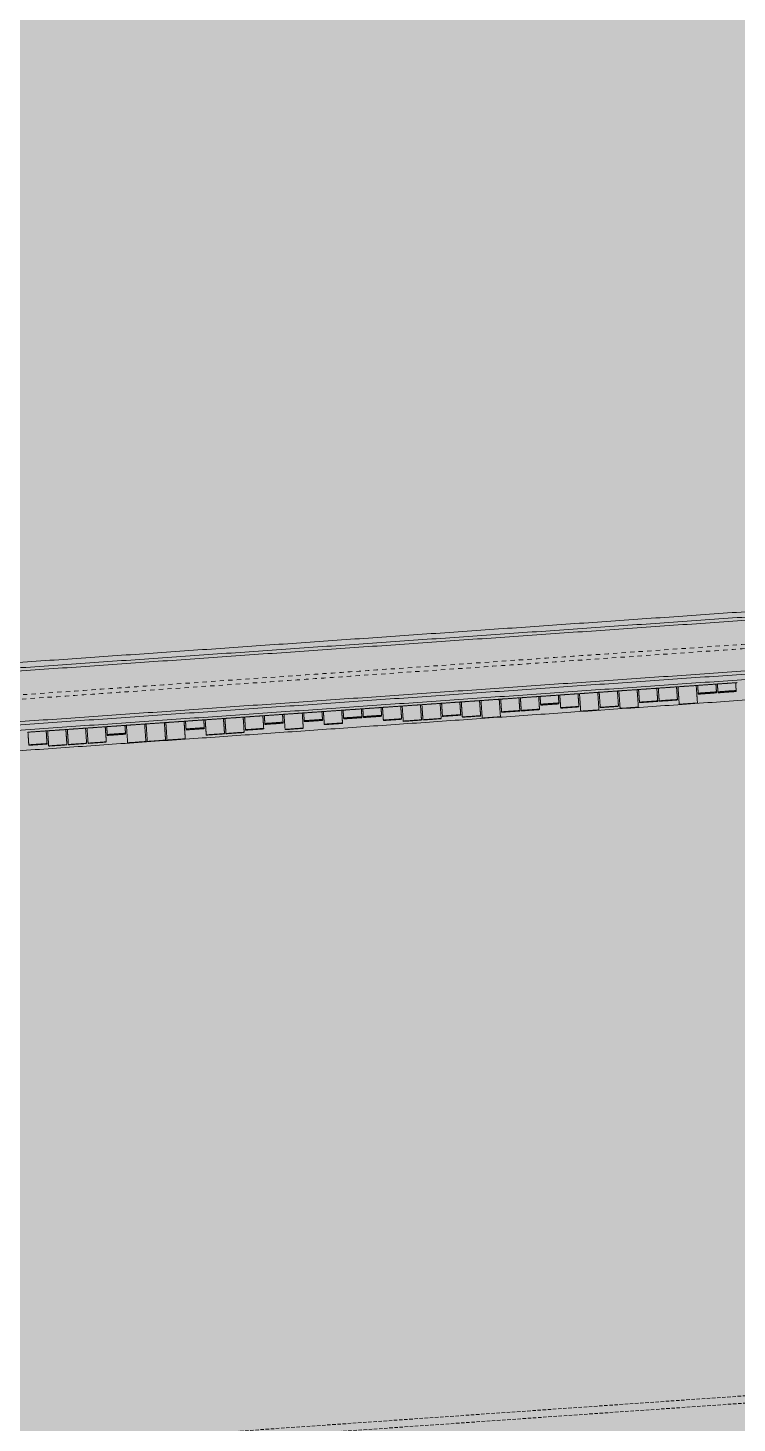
# Model space of a CAD drawing. Header units: millimetres. Extents: x 833941507 to 1669051331, y 817666127 to 1636299673.
# Drawn here: x 834530838 to 834532777, y 817993087 to 817996904 of the extents above; entities that cross this region are included whole.
import ezdxf

# ---------------------------------------------------------------- set-up
doc = ezdxf.new("R2010")
doc.units = ezdxf.units.MM
doc.header["$LTSCALE"] = 3
for name, pattern in [('B0606', [0.7813, 0.39065, -0.39065]), ('B0701', [2.34375, 1.5625, -0.78125]), ('B0703', [4.6875, 3.125, -1.5625])]:
    doc.linetypes.add(name, pattern=pattern)
for name, color, linetype, lineweight in [('Hatch (LTC&CB)', 252, 'Continuous', 35), ('UAJ-22INWA-a', 1, 'Continuous', 13), ('UAJ-22INWA-h', 251, 'Continuous', 9), ('UAJ-23FLOR-h', 251, 'Continuous', 9), ('UAJ-23FLOR-y', 8, 'B0701', 9), ('UAJ-25CEIL-z', 8, 'B0703', 9)]:
    doc.layers.add(name, color=color, linetype=linetype, lineweight=lineweight)

# ---------------------------------------------------------------- blocks, each defined once
blk = doc.blocks.new('Finish Walls')
at = {"layer": 'UAJ-22INWA-a'}
for points, degree in [([(834533512.2, 817995356.4), (834531941, 817995246.6), (834530369.9, 817995136.7)], 2), ([(834533563.1, 817995345.3), (834531967, 817995233.7), (834530370.9, 817995122.2)], 2), ([(834533563.7, 817995336.6), (834531967.6, 817995225), (834530371.5, 817995113.4)], 2), ([(834530381.2, 817994975.5), (834531977.3, 817995087.1), (834533573.4, 817995198.7)], 2), ([(834533574, 817995189.9), (834531977.9, 817995078.3), (834530381.8, 817994966.8)], 2), ([(834530382.8, 817994952.2), (834531978.9, 817995063.8), (834533575, 817995175.3)], 2), ([(834532450, 817995089.7), (834532425, 817995087.9), (834532400.1, 817995086.2)], 2), ([(834532453.9, 817995090), (834532451.9, 817995089.8), (834532450, 817995089.7)], 2), ([(834532450, 817995089.7), (834532451.4, 817995069.1), (834532452.8, 817995048.5)], 2), ([(834532503.8, 817995093.4), (834532478.9, 817995091.7), (834532453.9, 817995090)], 2), ([(834532457.3, 817995042.1), (834532455.6, 817995066), (834532453.9, 817995090)], 2), ([(834532507.8, 817995093.7), (834532505.8, 817995093.6), (834532503.8, 817995093.4)], 2), ([(834532503.8, 817995093.4), (834532505.5, 817995069.5), (834532507.2, 817995045.6)], 2), ([(834532557.7, 817995097.2), (834532532.8, 817995095.5), (834532507.8, 817995093.7)], 2), ([(834532510.2, 817995059.2), (834532509, 817995076.4), (834532507.8, 817995093.7)], 2), ([(834532561.7, 817995097.5), (834532559.7, 817995097.4), (834532557.7, 817995097.2)], 2), ([(834532557.7, 817995097.2), (834532558.9, 817995079.9), (834532560.1, 817995062.6)], 2), ([(834532611.6, 817995101), (834532586.6, 817995099.2), (834532561.7, 817995097.5)], 2), ([(834532564.1, 817995062.9), (834532562.9, 817995080.2), (834532561.7, 817995097.5)], 2), ([(834532615.6, 817995101.3), (834532613.6, 817995101.1), (834532611.6, 817995101)], 2), ([(834532611.6, 817995101), (834532612.8, 817995083.7), (834532614, 817995066.4)], 2), ([(834532665.4, 817995104.7), (834532640.5, 817995103), (834532615.5, 817995101.3)], 2), ([(834532618.9, 817995053.4), (834532617.2, 817995077.3), (834532615.5, 817995101.3)], 2), ([(834532669.4, 817995105), (834532667.4, 817995104.9), (834532665.4, 817995104.7)], 2), ([(834532665.4, 817995104.7), (834532667.1, 817995080.8), (834532668.8, 817995056.9)], 2), ([(834532719.3, 817995108.5), (834532694.4, 817995106.8), (834532669.4, 817995105)], 2), ([(834532670.9, 817995083.8), (834532670.2, 817995094.4), (834532669.4, 817995105)], 2), ([(834532723.3, 817995108.8), (834532721.3, 817995108.7), (834532719.3, 817995108.5)], 2), ([(834532719.3, 817995108.5), (834532720, 817995097.9), (834532720.8, 817995087.3)], 2), ([(834532773.2, 817995112.3), (834532748.2, 817995110.5), (834532723.3, 817995108.8)], 2), ([(834532724.8, 817995087.5), (834532724, 817995098.2), (834532723.3, 817995108.8)], 2), ([(834532774.6, 817995091), (834532749.7, 817995089.3), (834532724.8, 817995087.5)], 2), ([(834532777.2, 817995112.6), (834532775.2, 817995112.4), (834532773.2, 817995112.3)], 2), ([(834532773.2, 817995112.3), (834532773.9, 817995101.7), (834532774.6, 817995091)], 2), ([(834532774.6, 817995091), (834532774.7, 817995090.7), (834532774.7, 817995089.7), (834532774.8, 817995088.3)], 3), ([(834531911.3, 817995052), (834531886.3, 817995050.3), (834531861.4, 817995048.5)], 2), ([(834531915.3, 817995052.3), (834531913.3, 817995052.2), (834531911.3, 817995052)], 2), ([(834531911.3, 817995052), (834531912.7, 817995031.4), (834531914.1, 817995010.8)], 2), ([(834531965.1, 817995055.8), (834531940.2, 817995054), (834531915.3, 817995052.3)], 2), ([(834531918.1, 817995011.1), (834531916.7, 817995031.7), (834531915.3, 817995052.3)], 2), ([(834531969.1, 817995056.1), (834531967.1, 817995055.9), (834531965.1, 817995055.8)], 2), ([(834531965.1, 817995055.8), (834531966.6, 817995035.2), (834531968, 817995014.6)], 2), ([(834532019, 817995059.6), (834531994.1, 817995057.8), (834531969.1, 817995056.1)], 2), ([(834531971.5, 817995021.5), (834531970.3, 817995038.8), (834531969.1, 817995056.1)], 2), ([(834532023, 817995059.8), (834532021, 817995059.7), (834532019, 817995059.6)], 2), ([(834532019, 817995059.6), (834532020.2, 817995042.3), (834532021.4, 817995025)], 2), ([(834532072.9, 817995063.3), (834532047.9, 817995061.6), (834532023, 817995059.8)], 2), ([(834532025.9, 817995018.6), (834532024.4, 817995039.2), (834532023, 817995059.8)], 2), ([(834532076.9, 817995063.6), (834532074.9, 817995063.5), (834532072.9, 817995063.3)], 2), ([(834532072.9, 817995063.3), (834532074.3, 817995042.7), (834532075.8, 817995022.1)], 2), ([(834532126.7, 817995067.1), (834532101.8, 817995065.3), (834532076.9, 817995063.6)], 2), ([(834532080.2, 817995015.7), (834532078.5, 817995039.7), (834532076.9, 817995063.6)], 2), ([(834532130.7, 817995067.4), (834532128.7, 817995067.2), (834532126.7, 817995067.1)], 2), ([(834532126.7, 817995067.1), (834532128.4, 817995043.1), (834532130.1, 817995019.2)], 2), ([(834532180.6, 817995070.9), (834532155.7, 817995069.1), (834532130.7, 817995067.4)], 2), ([(834532133.1, 817995032.8), (834532131.9, 817995050.1), (834532130.7, 817995067.4)], 2), ([(834532184.6, 817995071.1), (834532182.6, 817995071), (834532180.6, 817995070.9)], 2), ([(834532180.6, 817995070.9), (834532181.8, 817995053.6), (834532183, 817995036.3)], 2), ([(834532234.5, 817995074.6), (834532209.5, 817995072.9), (834532184.6, 817995071.1)], 2), ([(834532187, 817995036.6), (834532185.8, 817995053.8), (834532184.6, 817995071.1)], 2), ([(834532238.5, 817995074.9), (834532236.5, 817995074.8), (834532234.5, 817995074.6)], 2), ([(834532234.5, 817995074.6), (834532235.7, 817995057.3), (834532236.9, 817995040.1)], 2), ([(834532288.3, 817995078.4), (834532263.4, 817995076.6), (834532238.5, 817995074.9)], 2), ([(834532240, 817995053.6), (834532239.2, 817995064.3), (834532238.5, 817995074.9)], 2), ([(834532289.8, 817995057.1), (834532264.9, 817995055.4), (834532240, 817995053.6)], 2), ([(834532240.1, 817995051), (834532240, 817995052.3), (834532240, 817995053.4), (834532240, 817995053.6)], 3), ([(834532290, 817995054.4), (834532265.1, 817995052.7), (834532240.1, 817995051)], 2), ([(834532292.3, 817995078.7), (834532290.3, 817995078.5), (834532288.3, 817995078.4)], 2), ([(834532288.3, 817995078.4), (834532289.1, 817995067.8), (834532289.8, 817995057.1)], 2), ([(834532289.8, 817995057.1), (834532289.9, 817995056.9), (834532289.9, 817995055.8), (834532290, 817995054.4)], 3), ([(834532342.2, 817995082.2), (834532317.3, 817995080.4), (834532292.3, 817995078.7)], 2), ([(834532294.8, 817995044.1), (834532293.5, 817995061.4), (834532292.3, 817995078.7)], 2), ([(834532346.2, 817995082.4), (834532344.2, 817995082.3), (834532342.2, 817995082.2)], 2), ([(834532342.2, 817995082.2), (834532343.4, 817995064.9), (834532344.6, 817995047.6)], 2), ([(834532396.1, 817995085.9), (834532371.1, 817995084.2), (834532346.2, 817995082.4)], 2), ([(834532349.6, 817995034.5), (834532347.9, 817995058.5), (834532346.2, 817995082.4)], 2), ([(834532400.1, 817995086.2), (834532398.1, 817995086.1), (834532396.1, 817995085.9)], 2), ([(834532396.1, 817995085.9), (834532397.8, 817995062), (834532399.4, 817995038)], 2), ([(834532403, 817995045), (834532401.5, 817995065.6), (834532400.1, 817995086.2)], 2), ([(834532560.1, 817995062.6), (834532535.2, 817995060.9), (834532510.2, 817995059.2)], 2), ([(834532510.3, 817995057.8), (834532510.3, 817995058.5), (834532510.2, 817995059), (834532510.2, 817995059.2)], 3), ([(834532560.2, 817995061.3), (834532535.3, 817995059.6), (834532510.3, 817995057.8)], 2), ([(834532560.1, 817995062.6), (834532560.1, 817995062.5), (834532560.2, 817995062), (834532560.2, 817995061.3)], 3), ([(834532614, 817995066.4), (834532589, 817995064.7), (834532564.1, 817995062.9)], 2), ([(834532564.2, 817995061.6), (834532564.1, 817995062.3), (834532564.1, 817995062.8), (834532564.1, 817995062.9)], 3), ([(834532614.1, 817995065.1), (834532589.1, 817995063.3), (834532564.2, 817995061.6)], 2), ([(834532614.1, 817995065.1), (834532614, 817995065.8), (834532614, 817995066.3), (834532614, 817995066.4)], 3), ([(834532668.8, 817995056.9), (834532643.8, 817995055.1), (834532618.9, 817995053.4)], 2), ([(834532720.8, 817995087.3), (834532695.8, 817995085.5), (834532670.9, 817995083.8)], 2), ([(834532671.1, 817995081.1), (834532671, 817995082.5), (834532670.9, 817995083.5), (834532670.9, 817995083.8)], 3), ([(834532721, 817995084.6), (834532696, 817995082.8), (834532671.1, 817995081.1)], 2), ([(834532720.8, 817995087.3), (834532720.8, 817995087), (834532720.9, 817995086), (834532721, 817995084.6)], 3), ([(834532725, 817995084.8), (834532724.9, 817995086.2), (834532724.8, 817995087.3), (834532724.8, 817995087.5)], 3), ([(834532774.8, 817995088.3), (834532749.9, 817995086.6), (834532725, 817995084.8)], 2), ([(834531372.6, 817995014.4), (834531347.6, 817995012.6), (834531322.7, 817995010.9)], 2), ([(834531376.6, 817995014.6), (834531374.6, 817995014.5), (834531372.6, 817995014.4)], 2), ([(834531372.6, 817995014.4), (834531374, 817994993.8), (834531375.5, 817994973.1)], 2), ([(834531426.5, 817995018.1), (834531401.5, 817995016.4), (834531376.6, 817995014.6)], 2), ([(834531379.5, 817994973.4), (834531378, 817994994), (834531376.6, 817995014.6)], 2), ([(834531430.4, 817995018.4), (834531428.4, 817995018.3), (834531426.5, 817995018.1)], 2), ([(834531426.5, 817995018.1), (834531427.9, 817994997.5), (834531429.3, 817994976.9)], 2), ([(834531480.3, 817995021.9), (834531455.4, 817995020.2), (834531430.4, 817995018.4)], 2), ([(834531432.9, 817994983.8), (834531431.6, 817995001.1), (834531430.4, 817995018.4)], 2), ([(834531484.3, 817995022.2), (834531482.3, 817995022), (834531480.3, 817995021.9)], 2), ([(834531480.3, 817995021.9), (834531481.5, 817995004.6), (834531482.7, 817994987.3)], 2), ([(834531534.2, 817995025.7), (834531509.2, 817995023.9), (834531484.3, 817995022.2)], 2), ([(834531485.8, 817995000.9), (834531485.1, 817995011.6), (834531484.3, 817995022.2)], 2), ([(834531538.2, 817995025.9), (834531536.2, 817995025.8), (834531534.2, 817995025.7)], 2), ([(834531534.2, 817995025.7), (834531534.9, 817995015), (834531535.7, 817995004.4)], 2), ([(834531588.1, 817995029.4), (834531563.1, 817995027.7), (834531538.2, 817995025.9)], 2), ([(834531541.1, 817994984.7), (834531539.6, 817995005.3), (834531538.2, 817995025.9)], 2), ([(834531592, 817995029.7), (834531590, 817995029.6), (834531588.1, 817995029.4)], 2), ([(834531588.1, 817995029.4), (834531589.5, 817995008.8), (834531590.9, 817994988.2)], 2), ([(834531641.9, 817995033.2), (834531617, 817995031.5), (834531592, 817995029.7)], 2), ([(834531593.5, 817995008.5), (834531592.8, 817995019.1), (834531592, 817995029.7)], 2), ([(834531645.9, 817995033.5), (834531643.9, 817995033.3), (834531641.9, 817995033.2)], 2), ([(834531641.9, 817995033.2), (834531642.7, 817995022.6), (834531643.4, 817995011.9)], 2), ([(834531695.8, 817995037), (834531670.9, 817995035.2), (834531645.9, 817995033.5)], 2), ([(834531648.3, 817994998.9), (834531647.1, 817995016.2), (834531645.9, 817995033.5)], 2), ([(834531699.8, 817995037.2), (834531697.8, 817995037.1), (834531695.8, 817995037)], 2), ([(834531695.8, 817995037), (834531697, 817995019.7), (834531698.2, 817995002.4)], 2), ([(834531749.7, 817995040.7), (834531724.7, 817995039), (834531699.8, 817995037.2)], 2), ([(834531701.3, 817995016), (834531700.5, 817995026.6), (834531699.8, 817995037.2)], 2), ([(834531751.1, 817995019.5), (834531726.2, 817995017.7), (834531701.3, 817995016)], 2), ([(834531701.5, 817995013.3), (834531701.4, 817995014.7), (834531701.3, 817995015.7), (834531701.3, 817995016)], 3), ([(834531751.3, 817995016.8), (834531726.4, 817995015), (834531701.5, 817995013.3)], 2), ([(834531753.7, 817995041), (834531751.7, 817995040.9), (834531749.7, 817995040.7)], 2), ([(834531749.7, 817995040.7), (834531750.4, 817995030.1), (834531751.1, 817995019.5)], 2), ([(834531751.1, 817995019.5), (834531751.2, 817995019.2), (834531751.2, 817995018.2), (834531751.3, 817995016.8)], 3), ([(834531803.5, 817995044.5), (834531778.6, 817995042.7), (834531753.7, 817995041)], 2), ([(834531755.1, 817995019.8), (834531754.4, 817995030.4), (834531753.7, 817995041)], 2), ([(834531805, 817995023.2), (834531780.1, 817995021.5), (834531755.1, 817995019.8)], 2), ([(834531755.3, 817995017.1), (834531755.2, 817995018.4), (834531755.2, 817995019.5), (834531755.1, 817995019.8)], 3), ([(834531805.2, 817995020.6), (834531780.3, 817995018.8), (834531755.3, 817995017.1)], 2), ([(834531807.5, 817995044.8), (834531805.5, 817995044.6), (834531803.5, 817995044.5)], 2), ([(834531803.5, 817995044.5), (834531804.3, 817995033.9), (834531805, 817995023.2)], 2), ([(834531805, 817995023.2), (834531805, 817995023), (834531805.1, 817995021.9), (834531805.2, 817995020.6)], 3), ([(834531857.4, 817995048.3), (834531832.5, 817995046.5), (834531807.5, 817995044.8)], 2), ([(834531809.9, 817995010.2), (834531808.7, 817995027.5), (834531807.5, 817995044.8)], 2), ([(834531859.8, 817995013.7), (834531834.9, 817995011.9), (834531809.9, 817995010.2)], 2), ([(834531859.9, 817995012.3), (834531835, 817995010.6), (834531810, 817995008.9)], 2), ([(834531861.4, 817995048.5), (834531859.4, 817995048.4), (834531857.4, 817995048.3)], 2), ([(834531857.4, 817995048.3), (834531858.6, 817995031), (834531859.8, 817995013.7)], 2), ([(834531859.8, 817995013.7), (834531859.8, 817995013.6), (834531859.9, 817995013), (834531859.9, 817995012.3)], 3), ([(834531864.3, 817995007.3), (834531862.8, 817995027.9), (834531861.4, 817995048.5)], 2), ([(834531968, 817995014.6), (834531943.1, 817995012.8), (834531918.1, 817995011.1)], 2), ([(834531968.1, 817995013.9), (834531943.1, 817995012.1), (834531918.2, 817995010.4)], 2), ([(834531968, 817995014.6), (834531968, 817995014.5), (834531968, 817995014.2), (834531968.1, 817995013.9)], 3), ([(834532021.4, 817995025), (834531996.5, 817995023.2), (834531971.5, 817995021.5)], 2), ([(834531971.6, 817995020.2), (834531971.6, 817995020.8), (834531971.6, 817995021.4), (834531971.5, 817995021.5)], 3), ([(834532021.5, 817995023.6), (834531996.6, 817995021.9), (834531971.6, 817995020.2)], 2), ([(834532021.4, 817995025), (834532021.4, 817995024.9), (834532021.5, 817995024.3), (834532021.5, 817995023.6)], 3), ([(834532075.8, 817995022.1), (834532050.8, 817995020.4), (834532025.9, 817995018.6)], 2), ([(834532075.8, 817995021.4), (834532050.9, 817995019.7), (834532025.9, 817995017.9)], 2), ([(834532025.9, 817995017.9), (834532025.9, 817995018.3), (834532025.9, 817995018.5), (834532025.9, 817995018.6)], 3), ([(834532075.8, 817995022.1), (834532075.8, 817995022), (834532075.8, 817995021.8), (834532075.8, 817995021.4)], 3), ([(834532130.1, 817995019.2), (834532105.1, 817995017.5), (834532080.2, 817995015.7)], 2), ([(834532183, 817995036.3), (834532158.1, 817995034.5), (834532133.1, 817995032.8)], 2), ([(834532133.2, 817995031.5), (834532133.2, 817995032.1), (834532133.2, 817995032.7), (834532133.1, 817995032.8)], 3), ([(834532183.1, 817995034.9), (834532158.2, 817995033.2), (834532133.2, 817995031.5)], 2), ([(834532183, 817995036.3), (834532183, 817995036.1), (834532183.1, 817995035.6), (834532183.1, 817995034.9)], 3), ([(834532236.9, 817995040.1), (834532212, 817995038.3), (834532187, 817995036.6)], 2), ([(834532187.1, 817995035.2), (834532187.1, 817995035.9), (834532187, 817995036.4), (834532187, 817995036.6)], 3), ([(834532237, 817995038.7), (834532212.1, 817995037), (834532187.1, 817995035.2)], 2), ([(834532236.9, 817995040.1), (834532236.9, 817995039.9), (834532236.9, 817995039.4), (834532237, 817995038.7)], 3), ([(834532344.6, 817995047.6), (834532319.7, 817995045.8), (834532294.8, 817995044.1)], 2), ([(834532344.7, 817995046.2), (834532319.8, 817995044.5), (834532294.8, 817995042.8)], 2), ([(834532294.8, 817995042.8), (834532294.8, 817995043.4), (834532294.8, 817995044), (834532294.8, 817995044.1)], 3), ([(834532344.6, 817995047.6), (834532344.6, 817995047.4), (834532344.7, 817995046.9), (834532344.7, 817995046.2)], 3), ([(834532399.4, 817995038), (834532374.5, 817995036.3), (834532349.6, 817995034.5)], 2), ([(834532452.8, 817995048.5), (834532427.9, 817995046.7), (834532403, 817995045)], 2), ([(834532452.9, 817995047.8), (834532427.9, 817995046), (834532403, 817995044.3)], 2), ([(834532403, 817995044.3), (834532403, 817995044.6), (834532403, 817995044.9), (834532403, 817995045)], 3), ([(834532452.8, 817995048.5), (834532452.8, 817995048.4), (834532452.9, 817995048.1), (834532452.9, 817995047.8)], 3), ([(834532507.2, 817995045.6), (834532482.2, 817995043.8), (834532457.3, 817995042.1)], 2), ([(834530887.8, 817994980.5), (834530862.8, 817994978.7), (834530837.9, 817994977)], 2), ([(834530840.3, 817994942.4), (834530839.1, 817994959.7), (834530837.9, 817994977)], 2), ([(834530891.8, 817994980.8), (834530889.8, 817994980.6), (834530887.8, 817994980.5)], 2), ([(834530887.8, 817994980.5), (834530889, 817994963.2), (834530890.2, 817994945.9)], 2), ([(834530941.6, 817994984.2), (834530916.7, 817994982.5), (834530891.8, 817994980.8)], 2), ([(834530894.6, 817994939.5), (834530893.2, 817994960.1), (834530891.8, 817994980.8)], 2), ([(834530945.6, 817994984.5), (834530943.6, 817994984.4), (834530941.6, 817994984.2)], 2), ([(834530941.6, 817994984.2), (834530943.1, 817994963.6), (834530944.5, 817994943)], 2), ([(834530995.5, 817994988), (834530970.6, 817994986.3), (834530945.6, 817994984.5)], 2), ([(834530948.5, 817994943.3), (834530947.1, 817994963.9), (834530945.6, 817994984.5)], 2), ([(834530999.5, 817994988.3), (834530997.5, 817994988.1), (834530995.5, 817994988)], 2), ([(834530995.5, 817994988), (834530996.9, 817994967.4), (834530998.4, 817994946.8)], 2), ([(834531049.4, 817994991.8), (834531024.4, 817994990), (834530999.5, 817994988.3)], 2), ([(834531002.4, 817994947.1), (834531000.9, 817994967.7), (834530999.5, 817994988.3)], 2), ([(834531053.4, 817994992.1), (834531051.4, 817994991.9), (834531049.4, 817994991.8)], 2), ([(834531049.4, 817994991.8), (834531050.8, 817994971.2), (834531052.3, 817994950.5)], 2), ([(834531103.2, 817994995.5), (834531078.3, 817994993.8), (834531053.4, 817994992.1)], 2), ([(834531054.8, 817994970.8), (834531054.1, 817994981.4), (834531053.4, 817994992.1)], 2), ([(834531104.7, 817994974.3), (834531079.8, 817994972.5), (834531054.8, 817994970.8)], 2), ([(834531107.2, 817994995.8), (834531105.2, 817994995.7), (834531103.2, 817994995.5)], 2), ([(834531103.2, 817994995.5), (834531104, 817994984.9), (834531104.7, 817994974.3)], 2), ([(834531104.7, 817994974.3), (834531104.7, 817994974), (834531104.8, 817994973), (834531104.9, 817994971.6)], 3), ([(834531157.1, 817994999.3), (834531132.2, 817994997.6), (834531107.2, 817994995.8)], 2), ([(834531110.6, 817994947.9), (834531108.9, 817994971.9), (834531107.2, 817994995.8)], 2), ([(834531161.1, 817994999.6), (834531159.1, 817994999.4), (834531157.1, 817994999.3)], 2), ([(834531157.1, 817994999.3), (834531158.8, 817994975.4), (834531160.5, 817994951.4)], 2), ([(834531211, 817995003.1), (834531186, 817995001.3), (834531161.1, 817994999.6)], 2), ([(834531164.4, 817994951.7), (834531162.8, 817994975.6), (834531161.1, 817994999.6)], 2), ([(834531215, 817995003.3), (834531213, 817995003.2), (834531211, 817995003.1)], 2), ([(834531211, 817995003.1), (834531212.7, 817994979.1), (834531214.3, 817994955.2)], 2), ([(834531264.8, 817995006.8), (834531239.9, 817995005.1), (834531215, 817995003.3)], 2), ([(834531218.3, 817994955.5), (834531216.6, 817994979.4), (834531215, 817995003.3)], 2), ([(834531268.8, 817995007.1), (834531266.8, 817995007), (834531264.8, 817995006.8)], 2), ([(834531264.8, 817995006.8), (834531266.5, 817994982.9), (834531268.2, 817994959)], 2), ([(834531318.7, 817995010.6), (834531293.8, 817995008.9), (834531268.8, 817995007.1)], 2), ([(834531270.3, 817994985.9), (834531269.6, 817994996.5), (834531268.8, 817995007.1)], 2), ([(834531320.2, 817994989.3), (834531295.3, 817994987.6), (834531270.3, 817994985.9)], 2), ([(834531270.5, 817994983.2), (834531270.4, 817994984.6), (834531270.3, 817994985.6), (834531270.3, 817994985.9)], 3), ([(834531320.4, 817994986.7), (834531295.4, 817994984.9), (834531270.5, 817994983.2)], 2), ([(834531322.7, 817995010.9), (834531320.7, 817995010.7), (834531318.7, 817995010.6)], 2), ([(834531318.7, 817995010.6), (834531319.5, 817995000), (834531320.2, 817994989.3)], 2), ([(834531320.2, 817994989.3), (834531320.2, 817994989.1), (834531320.3, 817994988), (834531320.4, 817994986.7)], 3), ([(834531325.6, 817994969.7), (834531324.1, 817994990.3), (834531322.7, 817995010.9)], 2), ([(834531429.3, 817994976.9), (834531404.4, 817994975.2), (834531379.5, 817994973.4)], 2), ([(834531429.4, 817994976.2), (834531404.4, 817994974.5), (834531379.5, 817994972.7)], 2), ([(834531429.3, 817994976.9), (834531429.3, 817994976.8), (834531429.4, 817994976.6), (834531429.4, 817994976.2)], 3), ([(834531482.7, 817994987.3), (834531457.8, 817994985.6), (834531432.9, 817994983.8)], 2), ([(834531433, 817994982.5), (834531432.9, 817994983.2), (834531432.9, 817994983.7), (834531432.9, 817994983.8)], 3), ([(834531482.8, 817994986), (834531457.9, 817994984.2), (834531433, 817994982.5)], 2), ([(834531482.7, 817994987.3), (834531482.7, 817994987.2), (834531482.8, 817994986.7), (834531482.8, 817994986)], 3), ([(834531535.7, 817995004.4), (834531510.7, 817995002.7), (834531485.8, 817995000.9)], 2), ([(834531486, 817994998.2), (834531485.9, 817994999.6), (834531485.8, 817995000.6), (834531485.8, 817995000.9)], 3), ([(834531535.9, 817995001.7), (834531510.9, 817995000), (834531486, 817994998.2)], 2), ([(834531535.7, 817995004.4), (834531535.7, 817995004.1), (834531535.8, 817995003.1), (834531535.9, 817995001.7)], 3), ([(834531590.9, 817994988.2), (834531566, 817994986.5), (834531541.1, 817994984.7)], 2), ([(834531591, 817994987.5), (834531566, 817994985.8), (834531541.1, 817994984)], 2), ([(834531541.1, 817994984), (834531541.1, 817994984.4), (834531541.1, 817994984.6), (834531541.1, 817994984.7)], 3), ([(834531590.9, 817994988.2), (834531590.9, 817994988.1), (834531591, 817994987.9), (834531591, 817994987.5)], 3), ([(834531643.4, 817995011.9), (834531618.5, 817995010.2), (834531593.5, 817995008.5)], 2), ([(834531593.7, 817995005.8), (834531593.6, 817995007.2), (834531593.6, 817995008.2), (834531593.5, 817995008.5)], 3), ([(834531643.6, 817995009.3), (834531618.7, 817995007.5), (834531593.7, 817995005.8)], 2), ([(834531643.4, 817995011.9), (834531643.4, 817995011.7), (834531643.5, 817995010.6), (834531643.6, 817995009.3)], 3), ([(834531698.2, 817995002.4), (834531673.3, 817995000.7), (834531648.3, 817994998.9)], 2), ([(834531648.4, 817994997.6), (834531648.4, 817994998.3), (834531648.3, 817994998.8), (834531648.3, 817994998.9)], 3), ([(834531698.3, 817995001), (834531673.4, 817994999.3), (834531648.4, 817994997.6)], 2), ([(834531698.2, 817995002.4), (834531698.2, 817995002.3), (834531698.3, 817995001.7), (834531698.3, 817995001)], 3), ([(834531810, 817995008.9), (834531810, 817995009.6), (834531809.9, 817995010.1), (834531809.9, 817995010.2)], 3), ([(834531914.1, 817995010.8), (834531889.2, 817995009.1), (834531864.3, 817995007.3)], 2), ([(834531914.2, 817995010.1), (834531889.3, 817995008.4), (834531864.3, 817995006.6)], 2), ([(834531864.3, 817995006.6), (834531864.3, 817995007), (834531864.3, 817995007.2), (834531864.3, 817995007.3)], 3), ([(834531914.1, 817995010.8), (834531914.2, 817995010.7), (834531914.2, 817995010.5), (834531914.2, 817995010.1)], 3), ([(834531918.2, 817995010.4), (834531918.2, 817995010.8), (834531918.1, 817995011), (834531918.1, 817995011.1)], 3), ([(834530890.2, 817994945.9), (834530865.2, 817994944.2), (834530840.3, 817994942.4)], 2), ([(834530840.4, 817994941.1), (834530840.3, 817994941.8), (834530840.3, 817994942.3), (834530840.3, 817994942.4)], 3), ([(834530890.3, 817994944.6), (834530865.3, 817994942.8), (834530840.4, 817994941.1)], 2), ([(834530890.2, 817994945.9), (834530890.2, 817994945.8), (834530890.2, 817994945.3), (834530890.3, 817994944.6)], 3), ([(834530944.5, 817994943), (834530919.6, 817994941.3), (834530894.6, 817994939.5)], 2), ([(834530894.7, 817994938.9), (834530894.7, 817994939.2), (834530894.6, 817994939.5), (834530894.6, 817994939.5)], 3), ([(834530944.6, 817994942.3), (834530919.6, 817994940.6), (834530894.7, 817994938.9)], 2), ([(834530944.5, 817994943), (834530944.5, 817994942.9), (834530944.5, 817994942.7), (834530944.6, 817994942.3)], 3), ([(834530998.4, 817994946.8), (834530973.4, 817994945), (834530948.5, 817994943.3)], 2), ([(834530948.6, 817994942.6), (834530948.5, 817994943), (834530948.5, 817994943.2), (834530948.5, 817994943.3)], 3), ([(834530998.4, 817994946.1), (834530973.5, 817994944.4), (834530948.6, 817994942.6)], 2), ([(834530998.4, 817994946.8), (834530998.4, 817994946.7), (834530998.4, 817994946.5), (834530998.4, 817994946.1)], 3), ([(834531052.3, 817994950.5), (834531027.3, 817994948.8), (834531002.4, 817994947.1)], 2), ([(834531052.3, 817994949.9), (834531027.4, 817994948.1), (834531002.4, 817994946.4)], 2), ([(834531002.4, 817994946.4), (834531002.4, 817994946.7), (834531002.4, 817994947), (834531002.4, 817994947.1)], 3), ([(834531052.3, 817994950.5), (834531052.3, 817994950.5), (834531052.3, 817994950.2), (834531052.3, 817994949.9)], 3), ([(834531055, 817994968.1), (834531054.9, 817994969.5), (834531054.9, 817994970.5), (834531054.8, 817994970.8)], 3), ([(834531104.9, 817994971.6), (834531080, 817994969.9), (834531055, 817994968.1)], 2), ([(834531160.5, 817994951.4), (834531135.5, 817994949.7), (834531110.6, 817994947.9)], 2), ([(834531214.3, 817994955.2), (834531189.4, 817994953.4), (834531164.4, 817994951.7)], 2), ([(834531268.2, 817994959), (834531243.3, 817994957.2), (834531218.3, 817994955.5)], 2), ([(834531375.5, 817994973.1), (834531350.5, 817994971.4), (834531325.6, 817994969.7)], 2), ([(834531375.5, 817994972.5), (834531350.6, 817994970.7), (834531325.6, 817994969)], 2), ([(834531325.6, 817994969), (834531325.6, 817994969.3), (834531325.6, 817994969.6), (834531325.6, 817994969.7)], 3), ([(834531375.5, 817994972.5), (834531375.5, 817994972.8), (834531375.5, 817994973.1), (834531375.5, 817994973.1)], 3), ([(834531379.5, 817994972.7), (834531379.5, 817994973.1), (834531379.5, 817994973.4), (834531379.5, 817994973.4)], 3)]:
    blk.add_open_spline(points, degree=degree, dxfattribs=at)
at = {"layer": 'UAJ-22INWA-h'}
blk.add_open_spline([(834533517, 817995115.2), (834532017.6, 817995010.3), (834530518.1, 817994905.5)], degree=2, dxfattribs=at)
at = {"layer": 'UAJ-23FLOR-y', "linetype": 'B0606', "ltscale": 10}
for points in [[(834527340.6, 817994836.2), (834530454.5, 817995053.8), (834533568.3, 817995271.5)], [(834533569.1, 817995259.5), (834530455.3, 817995041.9), (834527341.5, 817994824.2)]]:
    blk.add_open_spline(points, degree=2, dxfattribs=at)
blk = doc.blocks.new('LRR Curtain')
at = {"layer": 'UAJ-25CEIL-z', "linetype": 'B0703'}
for points in [[(-20980.1, -65342.3), (-20980.1, -50292.3, 0.414214), (-21490.1, -49782.3), (-35490.1, -49782.3, 0.414214), (-36000.1, -50292.3), (-36000.1, -65342.3)], [(-21000.1, -65342.3), (-21000.1, -50292.3, 0.414214), (-21490.1, -49802.3), (-35490.1, -49802.3, 0.414214), (-35980.1, -50292.3), (-35980.1, -65342.3)]]:
    blk.add_lwpolyline(points, format="xyb", dxfattribs=at)
blk = doc.blocks.new('LRR-B01-WALL FINISH')
blk.add_blockref('Finish Walls', (0, 0))
at = {"rotation": 3.998908525846276}
blk.add_blockref('LRR Curtain', (834551062.6, 818044341.9), dxfattribs=at)
blk = doc.blocks.new('GBP-LTC-LB01')
at = {"layer": 'UAJ-23FLOR-h'}
h = blk.add_hatch(dxfattribs=at)
h.set_pattern_fill('EARTH,_O', color=256, scale=180, angle=45)
h.set_pattern_definition([(48.9989, (834576001.8, 818046085.3), (-112.727, 1612.5107), [1143, -1143]), (48.9989, (834575678.3, 818046366.6), (-112.727, 1612.5107), [1143, -1143]), (48.9989, (834575354.8, 818046647.8), (-112.727, 1612.5107), [1143, -1143]), (138.9989, (834575340.7, 818046849.3), (-1612.5107, -112.727), [1143, -1143]), (138.9989, (834575621.9, 818047172.8), (-1612.5107, -112.727), [1143, -1143]), (138.9989, (834575903.1, 818047496.3), (-1612.5107, -112.727), [1143, -1143])])
h.paths.add_polyline_path([(834572173.1, 818200349.2), (834310583.7, 818182062.1), (834331502.2, 817882831.7), (834364939.7, 817885169.2), (834473095.7, 818011283.6), (834480533.7, 818020120.4), (834485095.1, 818025709.5), (834491375.7, 818033619), (834497063.4, 818041013), (834493145.8, 818043678.7), (834512788.5, 818074029.2), (834518712.5, 818083675.2), (834526231.3, 818096325.1), (834534646, 818111073), (834545956, 818131981.3), (834557204.6, 818154198.8), (834564040, 818168496.8), (834570941.2, 818183576.4), (834578367.8, 818200696.3)])
h.paths.add_polyline_path([(834382131.3, 817956470), (834418268.7, 817958996.1), (834422062.4, 817963855.9), (834428403, 817964299.4), (834467239.2, 818010695.6), (834466445.2, 818021738.8), (834476097.7, 818035709), (834485267.1, 818048983.2), (834487014.9, 818051460.4), (834497268.3, 818067303.4), (834492893.4, 818129890.1), (834448056.6, 818126755.7), (834416896.6, 818105052.1), (834382061.4, 818080789), (834386167.4, 818022059.2), (834377588.4, 818021459.5)], flags=16)
edge = h.paths.add_edge_path(flags=16)
edge.add_line((834540292.3, 818142076.1), (834533466.3, 818141614.1))
edge.add_line((834533466.3, 818141614.1), (834523258, 818143862.7))
edge.add_line((834523258, 818143862.7), (834525896.9, 818155838.9))
edge.add_arc((834558382.4, 818267025.4), 115835, 237.218398, 253.713127, ccw=False)
edge.add_line((834495664.9, 818169638.3), (834498267.6, 818132357))
edge.add_line((834498267.6, 818132357), (834496346.4, 818130135))
edge.add_line((834496346.4, 818130135), (834492879.9, 818129892.7))
edge.add_line((834492879.9, 818129892.7), (834494229.6, 818110587.6))
edge.add_line((834494229.6, 818110587.6), (834496326.1, 818110708.4))
edge.add_line((834496326.1, 818110708.4), (834498420.2, 818080753.6))
edge.add_line((834498420.2, 818080753.6), (834498046.1, 818080727.4))
edge.add_line((834498046.1, 818080727.4), (834498254.5, 818077746.4))
edge.add_line((834498254.5, 818077746.4), (834503061.1, 818078082.4))
edge.add_line((834503061.1, 818078082.4), (834504979.5, 818081212.1))
edge.add_line((834504979.5, 818081212.1), (834509429, 818088470.9))
edge.add_line((834509429, 818088470.9), (834515217.2, 818097913.6))
edge.add_line((834515217.2, 818097913.6), (834526067.4, 818116415.5))
edge.add_line((834526067.4, 818116415.5), (834532489.2, 818127888.7))
edge.add_line((834532489.2, 818127888.7), (834534830.9, 818132146.3))
edge.add_line((834534830.9, 818132146.3), (834540292.3, 818142076.1))
h = blk.add_hatch(dxfattribs=at)
h.set_pattern_fill('EARTH,_O', color=256, scale=180, angle=45)
h.set_pattern_definition([(45.0000001, (-1082349.7, 54794.9), (-3e-06, 1616.4461018), [1143, -1143]), (45.0000001, (-1082652.8, 55098), (-3e-06, 1616.4461018), [1143, -1143]), (45.0000001, (-1082955.9, 55401.1), (-3e-06, 1616.4461018), [1143, -1143]), (135.0000001, (-1082955.9, 55603.1), (-1616.4461018, -3e-06), [1143, -1143]), (135.0000001, (-1082652.8, 55906.2), (-1616.4461018, -3e-06), [1143, -1143]), (135.0000001, (-1082349.7, 56209.3), (-1616.4461018, -3e-06), [1143, -1143])])
h.paths.add_polyline_path([(834669469.3, 818015499.2), (834651080.8, 818014213.8), (834651091.3, 818014066), (834669479.8, 818015351.5)], flags=16)
edge = h.paths.add_edge_path()
edge.add_arc((834611763.6, 818123015.1), 22001.3, 94.00072, 118.68868)
edge.add_line((834601201.9, 818142315.5), (834593918.3, 818141228.4))
edge.add_arc((834611768.4, 818123014), 25502.7, 93.99716, 134.42127, ccw=False)
edge.add_line((834609990.7, 818148454.7), (834618164.4, 818149025.8))
edge.add_line((834618164.4, 818149025.8), (834618408.3, 818145534.9))
edge.add_line((834618408.3, 818145534.9), (834616365.4, 818145392.2))
edge.add_line((834616365.4, 818145392.2), (834616609.4, 818141900.7))
edge.add_line((834616609.4, 818141900.7), (834611621.5, 818141552.2))
edge.add_line((834611621.5, 818141552.2), (834611377.6, 818145043.1))
edge.add_line((834611377.6, 818145043.1), (834610228.6, 818144962.7))
h.paths.add_polyline_path([(834673232.9, 818197365.9), (834607546.5, 818192773.9), (834599172.5, 818174435.3), (834588349.1, 818152374.5), (834578621.5, 818133890.7), (834568418.3, 818115665.3), (834556456.7, 818095618.3), (834546606.4, 818080041.6), (834532219.3, 818058623.7), (834523692.2, 818046595.7), (834515683.5, 818035708.5), (834508244.2, 818025929.9), (834500656.3, 818016266.1), (834489786.8, 818002934.1), (834483448.3, 817995421.3), (834478637.6, 817989841.7), (834458453.8, 817967379.3), (834441506.5, 817949096.4), (834383075.7, 817886437.1), (834482026.7, 817893354.5), (834551919, 817920008.6), (834634905.1, 817930637.1), (834634023, 817939309.4), (834633770.1, 817941795.9), (834633577.7, 817943687), (834508697, 817930983.6), (834507053.5, 817930191.4), (834506409.5, 817939427), (834507656.9, 817945566.7), (834503417.1, 818006767), (834503064.4, 818011762.7), (834514052.9, 818025791.9), (834520784.7, 818034889.3), (834526318.9, 818042436.9), (834532381.7, 818050705.6), (834536345.7, 818056472.7), (834542258.4, 818065225.6), (834550405.9, 818077286.9), (834561579, 818095002), (834574522.7, 818117080), (834587768.9, 818140310.2), (834609774.1, 818143595), (834610002, 818140335.9), (834634252.5, 818142031.5), (834636806.9, 818105492.5), (834642791.5, 818105913.7), (834646278.6, 818056032.6), (834640293.2, 818055614.2), (834643382.3, 818011424.9), (834641138.4, 818011268), (834645775.8, 817944927.9), (834639048.4, 817944243.5), (834640362.1, 817931328.1), (834651070.4, 817932706.9), (834650587.7, 817936476.1), (834685105.7, 817940896.9), (834685588.5, 817937127.6), (834691373.8, 817937868.6)])
blk.add_blockref('LRR-B01-WALL FINISH', (0, 0))

msp = doc.modelspace()

# ---------------------------------------------------------------- hatches: boundary and pattern name
at = {"layer": 'Hatch (LTC&CB)'}
h = msp.add_hatch(dxfattribs=at)
h.set_pattern_fill('ANSI38', color=256, scale=100)
h.set_pattern_definition([(318.99984, (834479093.73, 818230174.15), (208.29942, 239.6197), []), (48.99984, (834479093.73, 818230174.15), (176.97914, 687.53882), [793.75, -476.25])])
edge = h.paths.add_edge_path()
edge.add_line((834601196.2, 818142314.5), (834603754.3, 818142696.4))
edge.add_line((834603754.3, 818142696.4), (834603901.9, 818141707.3))
edge.add_line((834603901.9, 818141707.3), (834603810.5, 818141693.7))
edge.add_arc((834611763.3, 818123016.4), 20300, 113.06436, 141.35758)
edge.add_line((834595907.8, 818135692.9), (834595395.4, 818135656.9))
edge.add_line((834595395.4, 818135656.9), (834583111.7, 818114341))
edge.add_line((834583111.7, 818114341), (834578121.6, 818106513.9))
edge.add_line((834578121.6, 818106513.9), (834575731.7, 818102809.5))
edge.add_line((834575731.7, 818102809.5), (834574387.4, 818100726))
edge.add_line((834574387.4, 818100726), (834573114, 818098752.1))
edge.add_line((834573114, 818098752.1), (834573145.3, 818098730.6))
edge.add_line((834573145.3, 818098730.6), (834569989.1, 818093770.2))
edge.add_line((834569989.1, 818093770.2), (834566535, 818088385.7))
edge.add_line((834566535, 818088385.7), (834566514.1, 818088398.3))
edge.add_line((834566514.1, 818088398.3), (834558743.6, 818076256.6))
edge.add_line((834558743.6, 818076256.6), (834557653.4, 818074495.7))
edge.add_line((834557653.4, 818074495.7), (834553498.9, 818068288.6))
edge.add_line((834553498.9, 818068288.6), (834548580.9, 818060932.1))
edge.add_line((834548580.9, 818060932.1), (834544328.3, 818054726.3))
edge.add_line((834544328.3, 818054726.3), (834544332.1, 818054704.7))
edge.add_line((834544332.1, 818054704.7), (834540324.6, 818048716.7))
edge.add_line((834540324.6, 818048716.7), (834541041.3, 818048232.5))
edge.add_line((834541041.3, 818048232.5), (834540089.7, 818046823.8))
edge.add_line((834540089.7, 818046823.8), (834539737.6, 818047061.7))
edge.add_line((834539737.6, 818047061.7), (834533115.8, 818038377.7))
edge.add_line((834533115.8, 818038377.7), (834515221, 818015146.6))
edge.add_arc((834538026, 818000636.3), 27030, 147.53226, 176.18709)
edge.add_line((834511055.8, 818002433.7), (834511445, 817996891.2))
edge.add_line((834511445, 817996891.2), (834511474.1, 817996474.7))
edge.add_line((834511474.1, 817996474.7), (834508641.2, 817996276.6))
edge.add_line((834508641.2, 817996276.6), (834508910.7, 817992422.1))
edge.add_line((834508910.7, 817992422.1), (834511353.4, 817992956))
edge.add_line((834511353.4, 817992956), (834513357.7, 817964213))
edge.add_line((834513357.7, 817964213), (834513308.9, 817964209.6))
edge.add_line((834513308.9, 817964209.6), (834513879.4, 817955918.8))
edge.add_line((834513879.4, 817955918.8), (834514876.6, 817955988.5))
edge.add_line((834514876.6, 817955988.5), (834515053.1, 817953464.4))
edge.add_arc((834528221.1, 817954383), 13200, 183.99042, 259.83723)
edge.add_line((834525892, 817941390.1), (834525974.5, 817940578.7))
edge.add_line((834525974.5, 817940578.7), (834555356.3, 817943567.5))
edge.add_line((834555356.3, 817943567.5), (834594711.7, 817947570.8))
edge.add_line((834594711.7, 817947570.8), (834594754.2, 817947153))
edge.add_line((834594754.2, 817947153), (834616096.9, 817949324))
edge.add_line((834616096.9, 817949324), (834631854.2, 817950926.8))
edge.add_line((834631854.2, 817950926.8), (834631836.7, 817951177.2))
edge.add_line((834631836.7, 817951177.2), (834639760.4, 817951731.1))
edge.add_line((834639760.4, 817951731.1), (834640507, 817944391.6))
edge.add_line((834640507, 817944391.6), (834508703.6, 817930984.3))
edge.add_line((834508703.6, 817930984.3), (834508663.5, 817930982.2))
edge.add_line((834508663.5, 817930982.2), (834507053.5, 817930191.4))
edge.add_line((834507053.5, 817930191.4), (834506409.5, 817939427))
edge.add_line((834506409.5, 817939427), (834507675, 817945699.3))
edge.add_line((834507675, 817945699.3), (834503067.5, 818011766.7))
edge.add_line((834503067.5, 818011766.7), (834515005.9, 818027008.3))
edge.add_line((834515005.9, 818027008.3), (834526318.9, 818042436.9))
edge.add_line((834526318.9, 818042436.9), (834533248.4, 818051887.5))
edge.add_line((834533248.4, 818051887.5), (834545204.9, 818069586.4))
edge.add_line((834545204.9, 818069586.4), (834551695.4, 818079200.6))
edge.add_line((834551695.4, 818079200.6), (834551700.7, 818079300.6))
edge.add_line((834551700.7, 818079300.6), (834554860.1, 818084257.5))
edge.add_line((834554860.1, 818084257.5), (834556162.9, 818086301.5))
edge.add_line((834556162.9, 818086301.5), (834561579.1, 818095002.2))
edge.add_line((834561579.1, 818095002.2), (834564610.2, 818100023.6))
edge.add_line((834564610.2, 818100023.6), (834566711.8, 818103505.3))
edge.add_line((834566711.8, 818103505.3), (834567221, 818104369.7))
edge.add_line((834567221, 818104369.7), (834571219.8, 818111331.3))
edge.add_line((834571219.8, 818111331.3), (834579233.6, 818125278.3))
edge.add_line((834579233.6, 818125278.3), (834584805.2, 818135090.8))
edge.add_line((834584805.2, 818135090.8), (834587768.4, 818140310.1))
edge.add_line((834587768.4, 818140310.1), (834593953.4, 818141233.4))
edge.add_arc((834611682.4, 818123278.8), 25232.6, 93.84603, 134.63794, ccw=False)
edge.add_line((834609989.9, 818148454.6), (834618164.1, 818149025.8))
edge.add_line((834618164.1, 818149025.8), (834618408, 818145534.9))
edge.add_line((834618408, 818145534.9), (834616365.1, 818145392.2))
edge.add_line((834616365.1, 818145392.2), (834616609.1, 818141900.7))
edge.add_line((834616609.1, 818141900.7), (834611621.3, 818141552.1))
edge.add_line((834611621.3, 818141552.1), (834611377.3, 818145043))
edge.add_arc((834611845.2, 818122938.1), 22109.9, 91.21252, 118.79258)
h = msp.add_hatch(color=256, dxfattribs=at)
h.dxf.hatch_style = 1
edge = h.paths.add_edge_path()
edge.add_line((834513358.8, 817964213.1), (834514805.3, 817964314.2))
edge.add_line((834514805.3, 817964314.2), (834514905.3, 817962883.3))
edge.add_line((834514905.3, 817962883.3), (834522016, 817959924.7))
edge.add_line((834522016, 817959924.7), (834527599.8, 817958234.8))
edge.add_line((834527599.8, 817958234.8), (834531627.4, 817957332))
edge.add_line((834531627.4, 817957332), (834538597.7, 817957185.8))
edge.add_line((834538597.7, 817957185.8), (834550283.8, 817958000.7))
edge.add_line((834550283.8, 817958000.7), (834576164.2, 817960699.3))
edge.add_arc((834571429.7, 818001700.9), 41274, 276.58696, 289.10478)
edge.add_line((834584938.5, 817962700.2), (834585387.4, 817962731.4))
edge.add_line((834585387.4, 817962731.4), (834585119.4, 817966565.5))
edge.add_line((834585119.4, 817966565.5), (834584671.7, 817966534.2))
edge.add_line((834584671.7, 817966534.2), (834582845.2, 817993361.9))
edge.add_line((834582845.2, 817993361.9), (834584586.7, 817993483.6))
edge.add_line((834584586.7, 817993483.6), (834584565.2, 817993788.2))
edge.add_line((834584565.2, 817993788.2), (834583546.6, 817993717))
edge.add_line((834583546.6, 817993717), (834579511.6, 818051438.3))
edge.add_line((834579511.6, 818051438.3), (834571357.1, 818050868.2))
edge.add_line((834571357.1, 818050868.2), (834571728.4, 818045556.2))
edge.add_line((834571728.4, 818045556.2), (834551421, 818044136.6))
edge.add_line((834551421, 818044136.6), (834550915.4, 818053251.1))
edge.add_line((834550915.4, 818053251.1), (834550067.4, 818053191.9))
edge.add_line((834550067.4, 818053191.9), (834547980.3, 818050328.4))
edge.add_line((834547980.3, 818050328.4), (834547993.7, 818050137.1))
edge.add_line((834547993.7, 818050137.1), (834537098.8, 818035335.1))
edge.add_line((834537098.8, 818035335.1), (834533115.8, 818038377.7))
edge.add_line((834533115.8, 818038377.7), (834521762.8, 818023639.2))
edge.add_line((834521762.8, 818023639.2), (834515226.4, 818015153.6))
edge.add_arc((834538313.1, 818000540.5), 27322.9, 147.66747, 176.02667)
edge.add_line((834511055.8, 818002433.7), (834511474.1, 817996474.7))
edge.add_line((834511474.1, 817996474.7), (834508641.2, 817996276.6))
edge.add_line((834508641.2, 817996276.6), (834508910.7, 817992422.1))
edge.add_line((834508910.7, 817992422.1), (834511349.4, 817992955.1))
edge.add_line((834511349.4, 817992955.1), (834511354.9, 817992876.6))
edge.add_line((834511354.9, 817992876.6), (834513358.7, 817964213.1))
edge.add_line((834513358.7, 817964213.1), (834513358.8, 817964213.1))

# ---------------------------------------------------------------- block references
msp.add_blockref('GBP-LTC-LB01', (0, 0))

doc.saveas('drawing.dxf')
